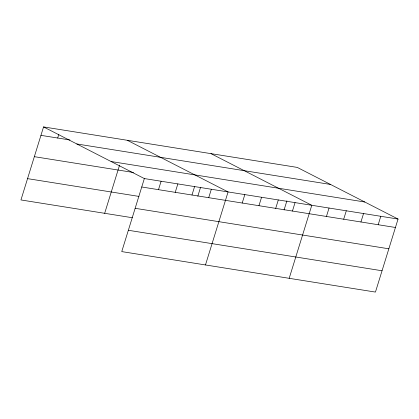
<?xml version="1.0" encoding="UTF-8"?>
<svg xmlns="http://www.w3.org/2000/svg" width="419" height="419" viewBox="0 0 419 419"><rect width="100%" height="100%" fill="white"/><g stroke="black" fill="none" stroke-linecap="round" stroke-linejoin="round"><path stroke-width="0.63" d="M43.555 126.92L144.356 178.567L121.751 251.594L375.445 292.08L398.05 219.053L297.249 167.406L43.555 126.92L20.95 199.947L132.362 217.728M57.691 138.024L58.807 134.41M104.666 213.308L119.572 165.154M158.492 189.666L161.1 181.238M175.236 192.342L177.845 183.91M191.981 195.013L194.589 186.581M197.82 196.202L200.46 187.66M208.725 197.684L211.333 189.252M205.472 264.955L228.077 191.928L127.276 140.281M242.208 203.026L244.822 194.599M258.952 205.698L261.566 197.27M275.697 208.374L278.305 199.942M284.072 209.966L286.905 200.816M292.441 211.045L295.049 202.613M289.189 278.316L311.794 205.284L210.993 153.642M326.438 216.471L329.046 208.039M343.685 219.221L346.298 210.794M360.937 221.976L363.545 213.543M378.189 224.731L380.798 216.298M40.947 135.353L69.926 139.977M76.818 143.963L330.512 184.449M111.093 161.524L364.787 202.01M34.348 156.669L133.52 172.497M144.356 178.567L398.05 219.053M141.748 186.994L395.442 227.48M27.549 178.63L138.961 196.411M135.148 208.311L388.842 248.797M128.35 230.277L382.044 270.763"/></g></svg>
